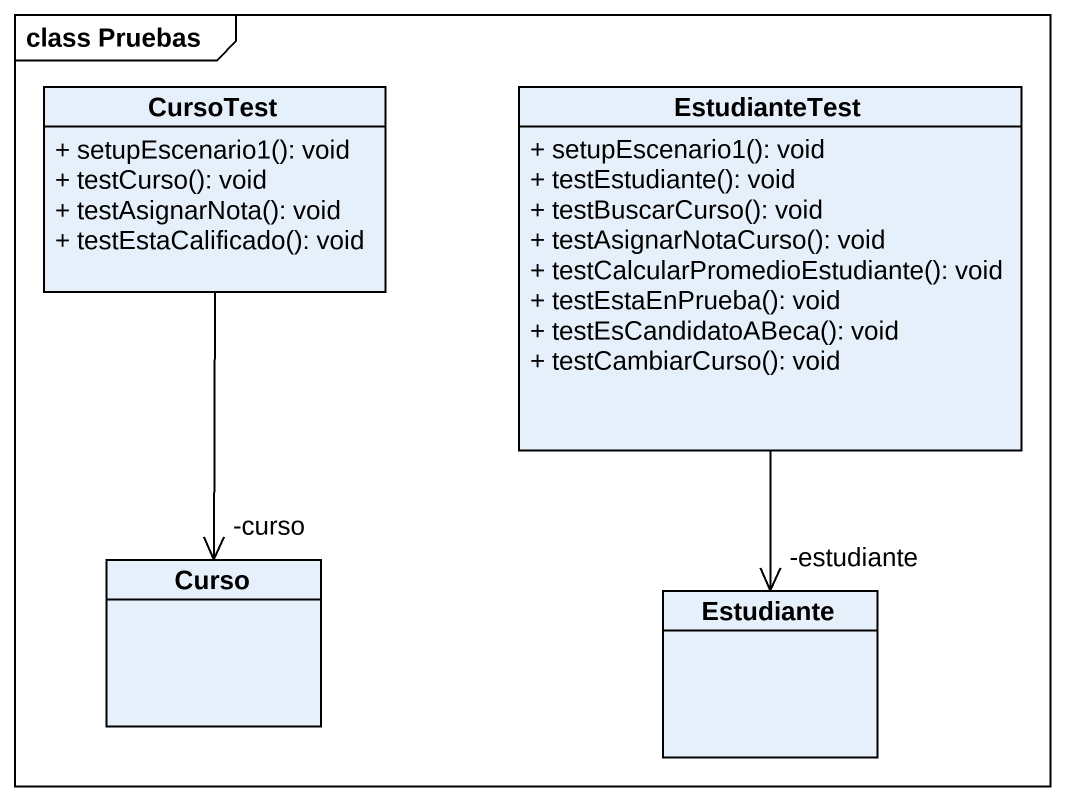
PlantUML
@startuml
mainframe class Pruebas
hide circle
hide empty members
skinparam classAttributeIconSize 0
class CursoTest {
  + setupEscenario1(): void
  + testCurso(): void
  + testAsignarNota(): void
  + testEstaCalificado(): void
}
class EstudianteTest {
  + setupEscenario1(): void
  + testEstudiante(): void
  + testBuscarCurso(): void
  + testAsignarNotaCurso(): void
  + testCalcularPromedioEstudiante(): void
  + testEstaEnPrueba(): void
  + testEsCandidatoABeca(): void
  + testCambiarCurso(): void
}
class Curso
class Estudiante
CursoTest --> "-curso" Curso
EstudianteTest --> "-estudiante" Estudiante
@enduml
